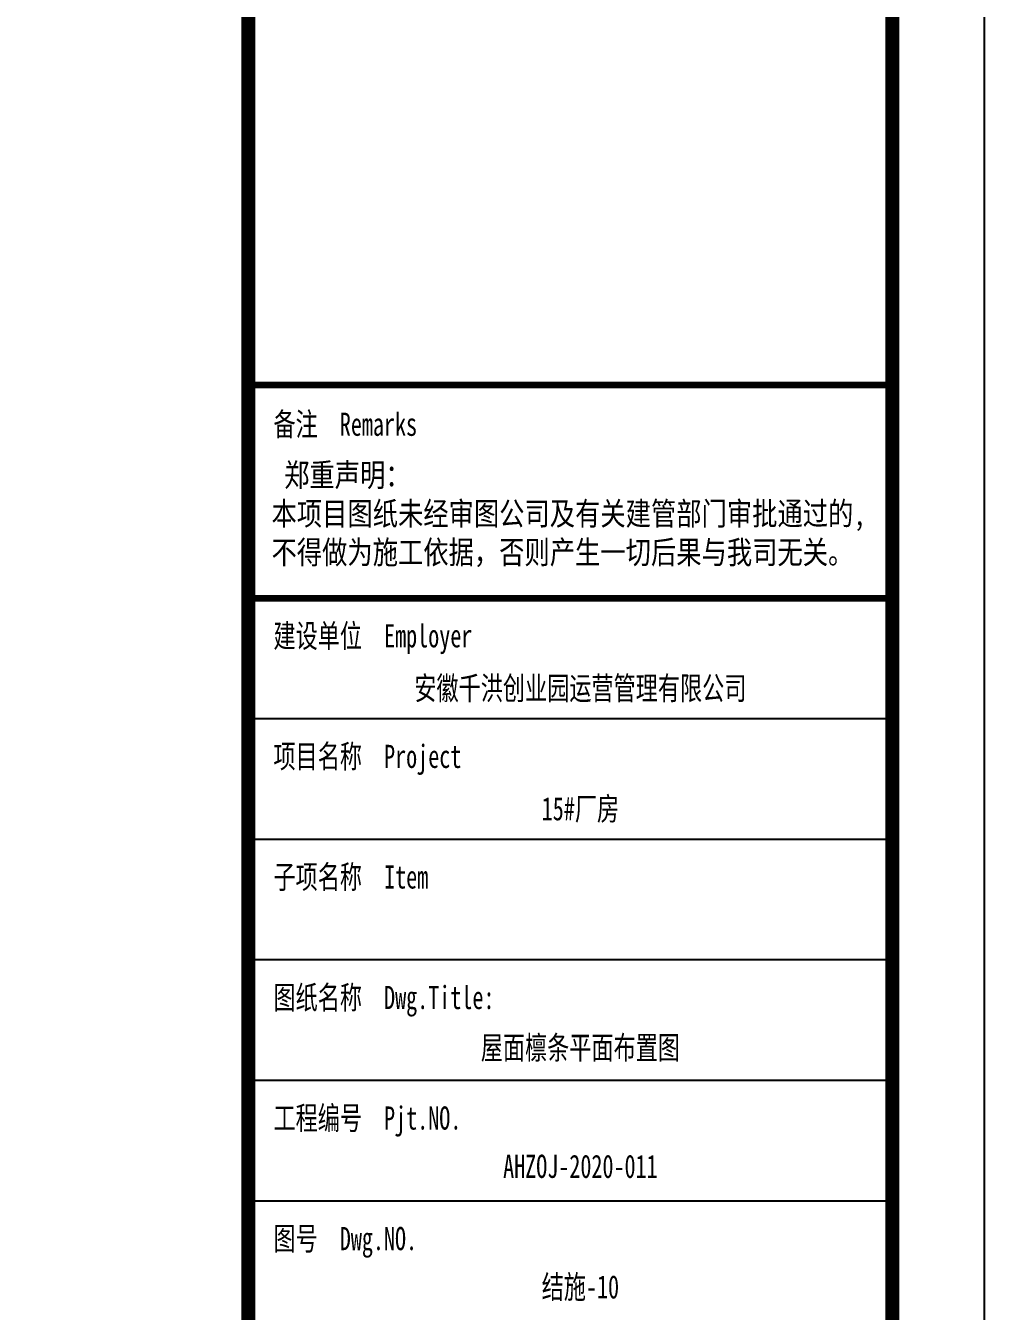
# Model space of a CAD drawing. Extents: x 177291 to 1288761, y 177638 to 322898.
# Drawn here: x 980256 to 991307, y 194640 to 209460 of the extents above; entities that cross this region are included whole.
import ezdxf
from ezdxf.enums import TextEntityAlignment as Align

# ---------------------------------------------------------------- set-up
doc = ezdxf.new("R2010")
doc.units = 0
doc.header["$LTSCALE"] = 1000
doc.layers.add('PUB_TITLE', color=4, linetype='Continuous')
doc.styles.add('_gyy_title_ST', font='', dxfattribs={"width": 0.8})
doc.styles.get('_gyy_title_ST').set_extended_font_data('SimSun')

msp = doc.modelspace()

# ---------------------------------------------------------------- linework, layer by layer
at = {"layer": 'PUB_TITLE'}
for p, q in [((990325.17, 205318.52), (982842.02, 205318.52)), ((990325.17, 201470.04), (982842.02, 201470.04)), ((990325.17, 200080.32), (982842.02, 200080.32)), ((990325.17, 198690.59), (982842.02, 198690.59)), ((990325.17, 197300.86), (982842.02, 197300.86)), ((990325.17, 195911.13), (982842.02, 195911.13))]:
    msp.add_line(p, q, dxfattribs=at)
msp.add_lwpolyline([(902109.94, 240960.27), (991307.32, 240960.27), (991307.32, 177959.98), (902109.94, 177959.98)], close=True, dxfattribs=at)
at = {"layer": 'PUB_TITLE', "const_width": 159.09}
for points in [[(904761.47, 179020.59), (904761.47, 239899.66), (990246.71, 239899.66), (990246.71, 179020.59)], [(982822.43, 239899.66), (990246.71, 239899.66), (990246.71, 179020.59), (982822.43, 179020.59)]]:
    msp.add_lwpolyline(points, close=True, dxfattribs=at)
at = {"layer": 'PUB_TITLE', "const_width": 74.83}
for points in [[(982842.02, 205318.52), (990325.17, 205318.52)], [(982842.02, 202859.77), (990325.17, 202859.77)]]:
    msp.add_lwpolyline(points, dxfattribs=at)

# ---------------------------------------------------------------- texts
at = {"layer": 'PUB_TITLE', "style": '_gyy_title_ST', "width": 0.7}
for s, height, p in [('备注  Remarks', 267.2551, (983112.52, 204732.42)), ('建设单位  Employer', 267.2551, (983112.52, 202293.19)), ('项目名称  Project', 267.2551, (983112.52, 200903.46)), ('子项名称  Item', 267.255, (983112.52, 199513.74)), ('图纸名称  Dwg.Title:', 267.2551, (983112.52, 198124.01)), ('工程编号  Pjt.NO.', 267.2551, (983112.52, 196734.28)), ('图号  Dwg.NO.', 267.2551, (983112.52, 195344.55))]:
    msp.add_text(s, height=height, dxfattribs=at).set_placement(p)
at = {"layer": 'PUB_TITLE', "color": 2, "style": '_gyy_title_ST', "width": 0.7}
for s, height, p in [('安徽千洪创业园运营管理有限公司', 267.2551, (986650.9, 201689.78)), ('15#厂房', 267.255, (986650.9, 200300.05))]:
    msp.add_text(s, height=height, dxfattribs=at).set_placement(p, align=Align.CENTER)
at = {"layer": 'PUB_TITLE', "color": 6, "style": '_gyy_title_ST', "width": 0.7}
for s, height, p in [('屋面檩条平面布置图', 267.255, (986650.9, 197545.27)), ('AHZOJ-2020-011', 267.2551, (986650.9, 196177.52))]:
    msp.add_text(s, height=height, dxfattribs=at).set_placement(p, align=Align.CENTER)
at = {"layer": 'PUB_TITLE', "color": 7, "style": '_gyy_title_ST', "width": 0.7}
msp.add_text('结施-10', height=267.255, dxfattribs=at).set_placement((986650.9, 194787.79), align=Align.CENTER)
at = {"layer": 'PUB_TITLE', "insert": (983090.18, 204414.76), "char_height": 267.2551, "width": 8552.1722, "attachment_point": 1, "style": '_gyy_title_ST'}
msp.add_mtext(' 郑重声明：\\P本项目图纸未经审图公司及有关建管部门审批通过的,\\P不得做为施工依据，否则产生一切后果与我司无关。', dxfattribs=at)

doc.saveas('drawing.dxf')
